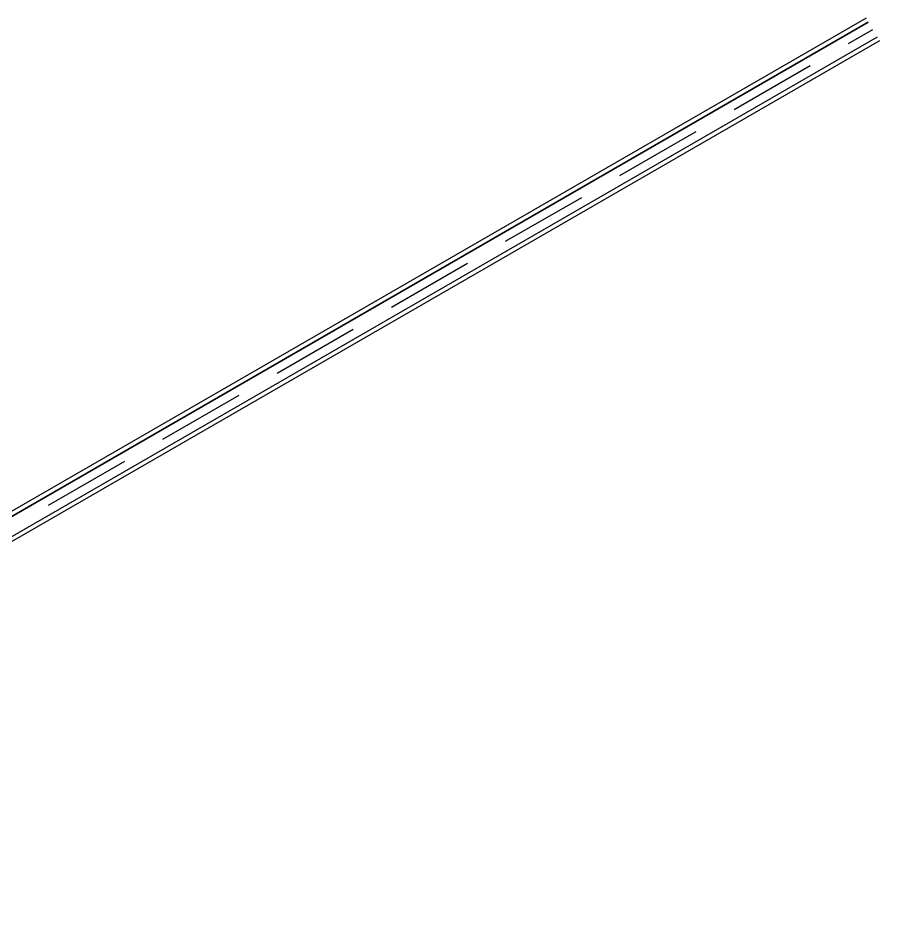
# Model space of a CAD drawing. Header units: metres. Extents: x 99558 to 100446, y 49739 to 50255.
# Drawn here: x 100201 to 100445.8, y 49994.8 to 50255.1 of the extents above; entities that cross this region are included whole.
import ezdxf

# ---------------------------------------------------------------- set-up
doc = ezdxf.new("R2010")
doc.units = ezdxf.units.M
doc.header["$MEASUREMENT"] = 0
doc.linetypes.add('DASHED2', pattern=[0.375, 0.25, -0.125])

msp = doc.modelspace()

# ---------------------------------------------------------------- linework, layer by layer
msp.add_line((100441.9, 50255.13), (100054.13, 50031.25))
for points in [[(100054.73, 50030.21), (100442.53, 50254.11)], [(100054.78, 50030.12), (100442.58, 50254.02)], [(99561.35, 49739.58), (100445.15, 50249.85)], [(99561.98, 49738.56), (100445.78, 50248.83)]]:
    msp.add_lwpolyline(points)
at = {"linetype": 'DASHED2', "ltscale": 100}
msp.add_lwpolyline([(99560.04, 49741.71), (100443.84, 50251.98)], dxfattribs=at)

doc.saveas('drawing.dxf')
